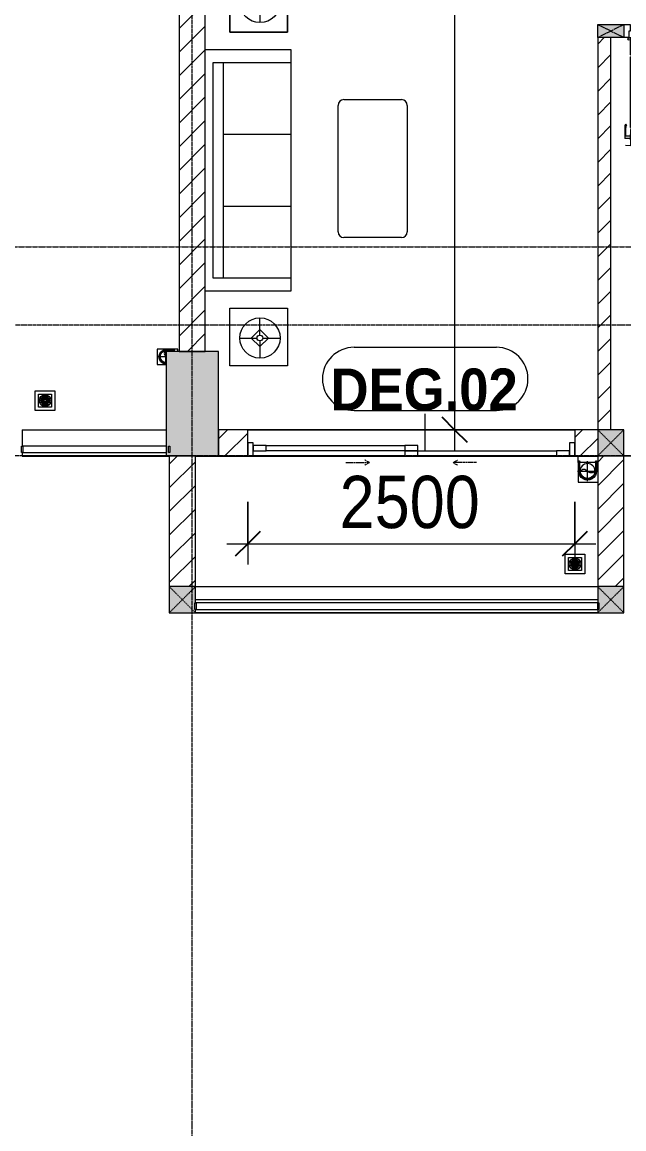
# Model space of a CAD drawing. Header units: millimetres. Extents: x 1591 to 239055, y -15958 to 83255.
# Drawn here: x 194532 to 199132, y 19388 to 27856 of the extents above; entities that cross this region are included whole.
import ezdxf

# ---------------------------------------------------------------- set-up
doc = ezdxf.new("R2010")
doc.units = ezdxf.units.MM
for name, pattern in [('Dash', [6, 3, -3]), ('Dash Dot 3_16_', [7.9375, 4.7625, -1.5875, 0, -1.5875]), ('Grid Line', [22.225, 12.7, -3.175, 3.175, -3.175]), ('IMPORT-CENTER _2_', [40.64, 25.4, -5.08, 5.08, -5.08])]:
    doc.linetypes.add(name, pattern=pattern)
for name, color, linetype, lineweight in [('0-1', 250, 'Continuous', 5), ('A-ANNO-DIMS', 211, 'Continuous', 9), ('A-ANNO-DIMS-160', 211, 'Continuous', 9), ('A-DETL-GENF-1', 9, 'Continuous', 9), ('A-DOOR', 31, 'Continuous', 9), ('A-DOOR-1', 254, 'Continuous', 9), ('A-DOOR-2', 9, 'Continuous', 9), ('A-DOOR-FRAM', 31, 'Continuous', 9), ('A-DOOR-HDLN', 31, 'Dash', 9), ('A-DOOR-IDEN', 31, 'Continuous', 9), ('A-FLOR-1', 7, 'Continuous', 9), ('A-FLOR-2', 9, 'Continuous', 9), ('A-FLOR-HRAL', 11, 'Continuous', 9), ('A-FLOR-HRAL-1', 254, 'Continuous', 9), ('A-FLOR-HRAL-2', 9, 'Continuous', 9), ('A-WALL', 113, 'Continuous', 9), ('A-WALL-1', 253, 'Continuous', 18), ('A-WALL-2', 9, 'Continuous', 9), ('A-WALL-3', 113, 'Continuous', 18), ('A-WALL-PATT-1', 10, 'Continuous', 9), ('A-WALL-PATT-2', 111, 'Continuous', 9), ('G-ANNO-SYMB-1', 111, 'Dash Dot 3_16_', 18), ('G-IMPT', 8, 'Continuous', 9), ('G-IMPT-2', 8, 'IMPORT-CENTER _2_', 9), ('I-FURN', 30, 'Continuous', 9), ('I-FURN-1', 254, 'Continuous', 9), ('M-EQPM', 50, 'Continuous', 9), ('S-COLS', 52, 'Continuous', 9), ('S-COLS-1', 52, 'Continuous', 5), ('S-COLS-2', 250, 'Continuous', 18), ('S-COLS-3', 254, 'Continuous', 9), ('S-COLS-4', 253, 'Continuous', 18), ('S-COLS-5', 52, 'Continuous', 18), ('S-COLS-HDLN', 52, 'Dash', 9), ('S-COLS-HDLN-1', 9, 'Dash', 9), ('S-GRID-1', 1, 'Grid Line', 9)]:
    doc.layers.add(name, color=color, linetype=linetype, lineweight=lineweight)
doc.styles.add('Arial_B_5', font='arialbd_0.ttf', dxfattribs={"width": 0.9, "height": 320})
doc.styles.add('UTM Avo', font='UTM Avo.ttf', dxfattribs={"width": 0.9, "height": 400})
doc.dimstyles.new('1_Dim_chi_tiet_2_5', dxfattribs={"dimscale": 304.8, "dimtxt": 399.720379, "dimasz": 0.629921, "dimexe": 0.524934, "dimexo": 0.0625, "dimgap": 0.052493, "dimtad": 1, "dimdec": 0, "dimrnd": 5, "dimzin": 0, "dimdsep": 46, "dimtxsty": 'UTM Avo', "dimblk1": 'OBLIQUE', "dimblk2": 'OBLIQUE', "dimsah": 1, "dimcen": 0.09, "dimdle": 0.524934, "dimazin": 0, "dimtfac": 1, "dimtdec": 4, "dimtix": 1, "dimtmove": 0, "dimatfit": 3, "dimfxl": 1.049869, "dimfxlon": 1, "dimtvp": 1, "dimtolj": 1, "dimtzin": 0, "dimarcsym": 2})
pattern_1 = [(45, (95879.7, 0), (-90.50967, 90.50967), [])]

# ---------------------------------------------------------------- blocks, each defined once
blk = doc.blocks.new('NCV_TKTC_KET CAU_rvt-1-TKCS_MB TẦNG 6-8')
at = {"layer": 'S-COLS-1'}
h = blk.add_hatch(color=256, dxfattribs=at)
h.paths.add_polyline_path([(100152.6, 24536.9), (100152.6, 25336.9), (99752.6, 25336.9), (99752.6, 24536.9), (99782.6, 24536.9)])
h.paths.add_polyline_path([(99772.6, 24561.9), (99772.6, 24611.9), (99782.6, 24611.9), (99782.6, 24561.9)])
at = {"layer": 'A-FLOR-1'}
for p, q in [((98652.5, 24535.3), (99777.6, 24535.3)), ((99977.6, 24535.2), (103052.6, 24535.2)), ((99977.5, 23336.9), (103052.6, 23336.9))]:
    blk.add_line(p, q, dxfattribs=at)
at = {"layer": 'S-COLS-2'}
for p, q in [((100152.6, 25336.9), (99752.6, 25336.9)), ((99752.6, 25336.9), (99752.6, 24536.9)), ((100152.6, 24536.9), (100152.6, 25336.9)), ((99752.6, 24536.9), (100152.6, 24536.9))]:
    blk.add_line(p, q, dxfattribs=at)
blk = doc.blocks.new('DOOR_CW_01 CANH MO-PANEL KINH - DIW_01-900x2200-CỬA GỖ VÂN LAMINATE-V26-TKCS_MB TẦNG 6-8')
at = {"layer": 'A-DETL-GENF-1'}
for p, q in [((-397, -182), (-397, -62)), ((-397, -62), (-357, -62)), ((-357, -62), (-357, -182)), ((-357, -182), (-397, -182)), ((-397, -196), (-391, -196)), ((-397, -738), (-397, -196)), ((-391, -196), (-391, -182)), ((-391, -182), (-363, -182)), ((-363, -182), (-363, -196)), ((-357, -196), (-363, -196)), ((-357, -196), (-357, -738)), ((-442, -737), (-442, -816.5)), ((-434, -799.5), (-434, -737)), ((-433.9, -711.2), (-427.3, -715.8)), ((-397, -738), (-391, -738)), ((-357, -752), (-397, -752)), ((-397, -752), (-397, -872)), ((-391, -752), (-391, -738)), ((-363, -752), (-391, -752)), ((-357, -738), (-363, -738)), ((-363, -738), (-363, -752)), ((-357, -872), (-357, -752)), ((-320.1, -711.2), (-326.7, -715.8)), ((-320, -799.5), (-320, -737)), ((-312, -737), (-312, -816.5)), ((-399, -820.5), (-438, -820.5)), ((-399, -803.5), (-430, -803.5)), ((-399, -792.2), (-399, -831.8)), ((-397, -792.2), (-399, -792.2)), ((-399, -831.8), (-397, -831.8)), ((-397, -792.2), (-397, -831.8)), ((-357, -792.2), (-357, -831.8)), ((-357, -792.2), (-355, -792.2)), ((-355, -831.8), (-357, -831.8)), ((-355, -792.2), (-355, -831.8)), ((-355, -803.5), (-324, -803.5)), ((-355, -820.5), (-316, -820.5)), ((-397, -872), (-357, -872))]:
    blk.add_line(p, q, dxfattribs=at)
blk.add_circle((-407, -60), 10, dxfattribs=at)
for centre, radius, start, end in [((-407, -60), 814, 268, 0), ((-397, -737), 45, 145, 180), ((-397, -737), 37, 145, 180), ((-357, -737), 37, 0, 35), ((-357, -737), 45, 360, 35), ((-438, -816.5), 4, 180, 270), ((-430, -799.5), 4, 180, 270), ((-324, -799.5), 4, 270, 0), ((-316, -816.5), 4, 270, 0)]:
    blk.add_arc(centre, radius, start, end, dxfattribs=at)
at = {"layer": 'A-DOOR-2'}
for p, q in [((-448.4, 50), (-400, 50)), ((-400, 50), (-400, 0)), ((400, 0), (400, 50)), ((400, 50), (450, 50)), ((450, 50), (450, -50)), ((-410, -50), (-448.4, -50)), ((-410, 0), (-410, -50)), ((-400, 0), (-410, 0)), ((-407, -50), (-382, -50)), ((410, 0), (400, 0)), ((410, -50), (410, 0)), ((450, -50), (410, -50))]:
    blk.add_line(p, q, dxfattribs=at)
blk = doc.blocks.new('LOBBY_SOFA_1 - LOBBY_SOFA_1-V28-TKCS_MB TẦNG 6-8')
at = {"layer": 'I-FURN'}
for p, q in [((-2128.3, 1548.5), (-1160.3, 1548.5)), ((-2172.3, 1064.5), (-2172.3, 1504.5)), ((-1116.3, 1504.5), (-1116.3, 1064.5)), ((-1160.3, 1020.5), (-2128.3, 1020.5)), ((-2688.2, 633.5), (-3128.2, 633.5)), ((-3128.2, 633.5), (-3128.2, 193.5)), ((-2688.2, 193.5), (-2688.2, 633.5)), ((-2556, 660), (-708, 660)), ((-2556, 4.9), (-2556, 660)), ((-2457, 66), (-2457, 660)), ((-1907, 143), (-1907, 660)), ((-1357, 143), (-1357, 660)), ((-807, 660), (-807, 66)), ((-708, 660), (-708, 4.9)), ((-575.9, 633.5), (-135.9, 633.5)), ((-575.9, 193.5), (-575.9, 633.5)), ((-135.9, 633.5), (-135.9, 193.5)), ((-2915.4, 445), (-2915.4, 577)), ((-348.6, 445), (-348.6, 577)), ((-2981.4, 423), (-2915.4, 489)), ((-2915.4, 489), (-2849.4, 423)), ((-348.6, 489), (-414.6, 423)), ((-282.6, 423), (-348.6, 489)), ((-2937.4, 423), (-3069.4, 423)), ((-2915.4, 357), (-2981.4, 423)), ((-2849.4, 423), (-2915.4, 357)), ((-2915.4, 269), (-2915.4, 401)), ((-2893.4, 423), (-2761.4, 423)), ((-370.6, 423), (-502.6, 423)), ((-414.6, 423), (-348.6, 357)), ((-348.6, 357), (-282.6, 423)), ((-348.6, 269), (-348.6, 401)), ((-326.6, 423), (-194.6, 423)), ((-3128.2, 193.5), (-2688.2, 193.5)), ((-135.9, 193.5), (-575.9, 193.5)), ((-807, 143), (-2457, 143)), ((-807, 66), (-2457, 66))]:
    blk.add_line(p, q, dxfattribs=at)
for centre, radius in [((-2915.4, 423), 154), ((-348.6, 423), 154), ((-2915.4, 423), 22), ((-348.6, 423), 22)]:
    blk.add_circle(centre, radius, dxfattribs=at)
for centre, start, end in [((-2128.3, 1504.5), 90, 180), ((-1160.3, 1504.5), 0, 90), ((-2128.3, 1064.5), 180, 270), ((-1160.3, 1064.5), 270, 0)]:
    blk.add_arc(centre, 44, start, end, dxfattribs=at)
at = {"layer": 'I-FURN-1'}
for p, q in [((-2128.3, 1548.5), (-1160.3, 1548.5)), ((-2172.3, 1064.5), (-2172.3, 1504.5)), ((-1116.3, 1504.5), (-1116.3, 1064.5)), ((-1160.3, 1020.5), (-2128.3, 1020.5)), ((-3128.2, 633.5), (-2688.2, 633.5)), ((-3128.2, 193.5), (-3128.2, 633.5)), ((-2688.2, 633.5), (-2688.2, 193.5)), ((-2556, 660), (-708, 660)), ((-2556, 4.9), (-2556, 660)), ((-708, 660), (-708, 4.9)), ((-575.9, 633.5), (-135.9, 633.5)), ((-575.9, 193.5), (-575.9, 633.5)), ((-135.9, 633.5), (-135.9, 193.5)), ((-2688.2, 193.5), (-3128.2, 193.5)), ((-135.9, 193.5), (-575.9, 193.5))]:
    blk.add_line(p, q, dxfattribs=at)
for centre, start, end in [((-2128.3, 1504.5), 90, 180), ((-1160.3, 1504.5), 0, 90), ((-2128.3, 1064.5), 180, 270), ((-1160.3, 1064.5), 270, 0)]:
    blk.add_arc(centre, 44, start, end, dxfattribs=at)
blk = doc.blocks.new('Railing - 50 x 10mm-901205-TKCS_MB TẦNG 6-8')
at = {"layer": 'A-FLOR-HRAL-2'}
for p, q in [((25, 5), (-25, 5)), ((-25, 5), (-25, -5)), ((25, -5), (25, 5)), ((-25, -5), (25, -5))]:
    blk.add_line(p, q, dxfattribs=at)
blk = doc.blocks.new('Railing - Railing-883259-TKCS_MB TẦNG 6-8')
at = {"layer": 'A-FLOR-HRAL-2'}
for p, q in [((76844.1, 15351.2), (75749.1, 15351.2)), ((75749.1, 15301.2), (76844.1, 15301.2))]:
    blk.add_line(p, q, dxfattribs=at)
at = {"extrusion": (0, 0, -1), "zscale": -1, "rotation": 90.00000000000072}
for p in [(-75744.1, 15326.2), (-76869.1, 15326.2)]:
    blk.add_blockref('Railing - 50 x 10mm-901205-TKCS_MB TẦNG 6-8', p, dxfattribs=at)
blk = doc.blocks.new('G1_SOF - BO TRU - 100x200-746114-TKCS_MB TẦNG 6-8')
at = {"layer": 'S-COLS'}
blk.add_hatch(color=256, dxfattribs=at).paths.add_polyline_path([(50, -100), (50, 100), (-50, 100), (-50, -100)])
at = {"layer": 'S-COLS-4'}
for p, q in [((-50, 100), (50, 100)), ((-50, -100), (-50, 100)), ((50, 100), (50, -100)), ((50, -100), (-50, -100))]:
    blk.add_line(p, q, dxfattribs=at)
at = {"layer": 'S-COLS-HDLN-1'}
for p, q in [((50, -100), (-50, 100)), ((-50, -100), (50, 100))]:
    blk.add_line(p, q, dxfattribs=at)
blk = doc.blocks.new('NCV_TKTC_TANG 6 - 8_rvt-2-TKCS_MB TẦNG 6-8')
at = {"layer": 'A-WALL-PATT-1'}
h = blk.add_hatch(dxfattribs=at)
h.set_pattern_fill('FP_1', color=256, style=0, pattern_type=2)
h.set_pattern_definition([(45, (0, 0), (-90.50967, 90.50967), [])])
h.paths.add_polyline_path([(103152.6, 24736.9), (103152.6, 27736.9), (103052.6, 27736.9), (103052.6, 24736.9)])
at = {"layer": 'A-FLOR-2'}
for p, q in [((100377.6, 24736.9), (102877.6, 24736.9)), ((102877.6, 24736.9), (100377.6, 24736.9)), ((100417.6, 24536.9), (101577.6, 24536.9)), ((99977.6, 23536.9), (103052.6, 23536.9))]:
    blk.add_line(p, q, dxfattribs=at)
at = {"layer": 'A-WALL-1'}
for p, q in [((103052.6, 27736.9), (103052.6, 24736.9)), ((103152.6, 24736.9), (103152.6, 27736.9))]:
    blk.add_line(p, q, dxfattribs=at)
at = {"layer": 'A-WALL-2'}
for p, q in [((98652.9, 24736.9), (99752.6, 24736.9)), ((98652.9, 24736.9), (98652.9, 24611.9)), ((98652.9, 24561.9), (98652.9, 24536.9)), ((99752.6, 24536.9), (98652.9, 24536.9))]:
    blk.add_line(p, q, dxfattribs=at)
at = {"layer": 'A-DOOR-1'}
blk.add_blockref('DOOR_CW_01 CANH MO-PANEL KINH - DIW_01-900x2200-CỬA GỖ VÂN LAMINATE-V26-TKCS_MB TẦNG 6-8', (103700.9, 27786.9), dxfattribs=at)
at = {"layer": 'A-FLOR-HRAL-1'}
blk.add_blockref('Railing - Railing-883259-TKCS_MB TẦNG 6-8', (22908.5, 9260.7), dxfattribs=at)
at = {"layer": 'I-FURN-1', "rotation": 269.9999999999993}
blk.add_blockref('LOBBY_SOFA_1 - LOBBY_SOFA_1-V28-TKCS_MB TẦNG 6-8', (100047.7, 25090.4), dxfattribs=at)
at = {"layer": 'S-COLS-3', "rotation": 90.00000000000037}
blk.add_blockref('G1_SOF - BO TRU - 100x200-746114-TKCS_MB TẦNG 6-8', (103152.6, 27786.9), dxfattribs=at)
blk = doc.blocks.new('G1_SOF - BO TRU - 200x200-V5-TKCS_MB TẦNG 6-8')
at = {"layer": 'S-COLS'}
blk.add_hatch(color=256, dxfattribs=at).paths.add_polyline_path([(95, -100), (100, -100), (100, -74.6), (95, -74.6), (95, -24.6), (100, -24.6), (100, 100), (-100, 100), (-100, -100)])
at = {"layer": 'S-COLS-5'}
for p, q in [((100, 100), (-100, 100)), ((-100, 100), (-100, -100)), ((100, -24.6), (100, 100)), ((100, -100), (100, -74.6)), ((-100, -100), (100, -100))]:
    blk.add_line(p, q, dxfattribs=at)
at = {"layer": 'S-COLS-HDLN'}
for p, q in [((100, 100), (-100, -100)), ((-100, 100), (100, -100))]:
    blk.add_line(p, q, dxfattribs=at)
blk = doc.blocks.new('G1_SOF - BO TRU - 200x200-V3-TKCS_MB TẦNG 6-8')
at = {"layer": 'S-COLS'}
blk.add_hatch(color=256, dxfattribs=at).paths.add_polyline_path([(-90.1, -100), (100, -100), (100, 100), (-100, 100), (-100, -24.6), (-90.1, -24.6), (-90.1, -74.6), (-100, -74.6), (-100, -100)])
at = {"layer": 'S-COLS-5'}
for p, q in [((100, 100), (-100, 100)), ((-100, 100), (-100, -24.6)), ((100, -100), (100, 100)), ((-100, -74.6), (-100, -100)), ((-100, -100), (100, -100))]:
    blk.add_line(p, q, dxfattribs=at)
at = {"layer": 'S-COLS-HDLN'}
for p, q in [((100, 100), (-100, -100)), ((-100, 100), (100, -100))]:
    blk.add_line(p, q, dxfattribs=at)
blk = doc.blocks.new('G1_SOF - BO TRU - 200x200-3056268-TKCS_MB TẦNG 6-8')
at = {"layer": 'S-COLS'}
blk.add_hatch(color=256, dxfattribs=at).paths.add_polyline_path([(100, -100), (100, 100), (-100, 100), (-100, -100)])
at = {"layer": 'S-COLS-5'}
for p, q in [((100, 100), (-100, 100)), ((-100, 100), (-100, -100)), ((100, -100), (100, 100)), ((-100, -100), (100, -100))]:
    blk.add_line(p, q, dxfattribs=at)
at = {"layer": 'S-COLS-HDLN'}
for p, q in [((100, 100), (-100, -100)), ((-100, 100), (100, -100))]:
    blk.add_line(p, q, dxfattribs=at)
blk = doc.blocks.new('TKTC_XREF_251221_MB TANG 2-7 - TKTC_XREF_260130_MB TANG 2-5_dwg_THU NUOC - THU NUOC-444531-TKCS_MB TẦNG 1-4746810-TKCS_MB TẦNG 6-8')
at = {"layer": 'G-IMPT'}
for p, q in [((-23.3, 10.8), (40.9, 10.8)), ((40.9, 4.8), (-23.3, 4.8)), ((-11, 23.3), (28.5, 23.3)), ((28.5, 17.3), (-11, 17.3)), ((-1.1, 35.6), (18.5, 35.6)), ((18.5, 29.6), (-1.1, 29.6)), ((-23.3, -13.6), (40.9, -13.6)), ((40.9, -19.6), (-23.3, -19.6)), ((-11, -26.1), (28.5, -26.1)), ((28.5, -32.1), (-11, -32.1)), ((-1.1, -38.5), (18.5, -38.5)), ((18.5, -44.5), (-1.1, -44.5))]:
    blk.add_line(p, q, dxfattribs=at)
at = {"layer": 'G-IMPT', "flags": 128}
for points in [[(83.7, -79.4), (83.7, 70.6), (-66.3, 70.6), (-66.3, -79.4)], [(58.7, -54.4), (58.7, 45.6), (-41.3, 45.6), (-41.3, -54.4)]]:
    blk.add_lwpolyline(points, close=True, dxfattribs=at)
for points in [[(-23.3, -1.2), (0.7, -1.2), (0.7, -7.2), (-23.3, -7.2)], [(40.9, -7.2), (16.7, -7.2), (16.7, -1.2), (40.9, -1.2)]]:
    blk.add_lwpolyline(points, dxfattribs=at)
at = {"layer": 'G-IMPT'}
for centre, radius, start, end in [((8.7, -4.4), 45, 360, 180), ((8.7, -4.4), 45, 360, 180), ((-23.3, 7.8), 3, 90, 270), ((-11, 20.3), 3, 90, 270), ((-1.1, 32.6), 3, 90, 270), ((18.5, 32.6), 3, 270, 90), ((28.5, 20.3), 3, 270, 90), ((40.9, 7.8), 3, 270, 90), ((8.7, -4.4), 45, 180, 360), ((8.7, -4.4), 45, 180, 360), ((-23.3, -4.2), 3, 90, 270), ((-23.3, -16.6), 3, 90, 270), ((-11, -29.1), 3, 90, 270), ((-1.1, -41.5), 3, 90, 270), ((18.5, -41.5), 3, 270, 90), ((28.5, -29.1), 3, 270, 90), ((40.9, -4.2), 3, 270, 90), ((40.9, -16.6), 3, 270, 90)]:
    blk.add_arc(centre, radius, start, end, dxfattribs=at)
blk = doc.blocks.new('TKTC_XREF_251221_MB TANG 2-7 - TKTC_XREF_260130_MB TANG 2-5_dwg_$cc-V155-TKCS_MB TẦNG 6-8')
at = {"layer": 'G-IMPT-2'}
for p, q in [((-0.673, 0), (0.019, 0)), ((0, -0.673), (0, 0.673))]:
    blk.add_line(p, q, dxfattribs=at)
at = {"layer": 'M-EQPM'}
for centre, radius, start, end in [((0, 0), 0.5, 89.19698, 270.21201), ((0, 0), 0.5, 90, 270), ((0.188, 0.25), 0.313, 126.8699, 233.1301), ((-0.188, -0.25), 0.313, 45.26942, 53.1301), ((0, 0), 0.5, 67.0247, 84.76621), ((-0.188, -0.25), 0.312, 306.8699, 313.75719)]:
    blk.add_arc(centre, radius, start, end, dxfattribs=at)
blk = doc.blocks.new('TKTC_XREF_251221_MB TANG 2-7 - TKTC_XREF_260130_MB TANG 2-5_dwg_CUM U_DN100-V156-TKCS_MB TẦNG 6-8')
at = {"layer": 'G-IMPT'}
blk.add_hatch(color=256, dxfattribs=at).paths.add_polyline_path([(0, -61), (0, -57), (15, -55), (28, -49), (40, -40), (49, -28), (55, -15), (57, 0), (55, 15), (49, 28), (40, 40), (28, 49), (15, 55), (0, 57), (0, 61), (16, 59), (30, 53), (43, 43), (53, 30), (59, 16), (61, 0), (59, -16), (53, -30), (43, -43), (30, -53), (16, -59)])
for p, q in [((-79, 67), (-79, 63)), ((-77, 67), (-77, 63)), ((-75, 67), (-75, 63)), ((-73, 69), (-73, 61)), ((-67, 68), (-72, 68)), ((-67, 62), (-72, 62)), ((-65, 69), (0, 69)), ((0, -61), (0, -57))]:
    blk.add_line(p, q, dxfattribs=at)
at = {"layer": 'G-IMPT', "flags": 128}
for points in [[(-73, 68), (-78, 68), (-78, 62), (-73, 62)], [(-72, 59), (-67, 59), (-67, 71), (-72, 71)], [(-67, 71), (-67, 73), (-65, 73), (-65, 57), (-67, 57), (-67, 59)], [(-65, 61), (0, 61), (0, 57)]]:
    blk.add_lwpolyline(points, dxfattribs=at)
at = {"layer": 'G-IMPT'}
for centre, radius, start, end in [((-78, 67), 0.96, 90, 180), ((-78, 63), 0.96, 180, 270), ((-71, 69), 1.56, 112.6199, 247.3801), ((-68, 65), 4.8, 143.1301, 216.8699), ((-71, 61), 1.56, 112.6199, 247.3801), ((0, 0), 69, 270, 90), ((0, 0), 61, 270, 90), ((0, 0), 57, 270, 90)]:
    blk.add_arc(centre, radius, start, end, dxfattribs=at)
blk = doc.blocks.new('TKTC_XREF_251221_MB TANG 2-7 - TKTC_XREF_260130_MB TANG 2-5_dwg_$cc-4746805-TKCS_MB TẦNG 6-8')
at = {"layer": 'G-IMPT-2'}
for p, q in [((-0.673, 0), (0.673, 0)), ((0, -0.673), (0, 0.673))]:
    blk.add_line(p, q, dxfattribs=at)
at = {"layer": 'M-EQPM'}
blk.add_circle((0, 0), 0.5, dxfattribs=at)
for centre, radius, start, end in [((0, 0), 0.5, 90, 270), ((0.188, 0.25), 0.313, 126.8699, 233.1301), ((-0.188, -0.25), 0.313, 306.8699, 53.1301)]:
    blk.add_arc(centre, radius, start, end, dxfattribs=at)
blk = doc.blocks.new('TKTC_XREF_251221_MB TANG 2-7 - TKTC_XREF_260130_MB TANG 2-5_dwg_CUM U_DN100-4746799-TKCS_MB TẦNG 6-8')
at = {"layer": 'G-IMPT'}
blk.add_hatch(color=256, dxfattribs=at).paths.add_polyline_path([(0, 61), (15.8, 58.9), (30.5, 52.8), (43.1, 43.1), (52.8, 30.5), (58.9, 15.8), (61, 0), (58.9, -15.8), (52.8, -30.5), (43.1, -43.1), (30.5, -52.8), (15.8, -58.9), (0, -61), (0, -57), (14.8, -55.1), (28.5, -49.4), (40.3, -40.3), (49.4, -28.5), (55.1, -14.8), (57, 0), (55.1, 14.8), (49.4, 28.5), (40.3, 40.3), (28.5, 49.4), (14.8, 55.1), (0, 57)])
for p, q in [((-79.1, 66.6), (-79.1, 63.4)), ((-76.6, 66.6), (-76.6, 63.4)), ((-74.6, 66.6), (-74.6, 63.4)), ((-72.7, 69.3), (-72.7, 60.7)), ((-66.9, 67.9), (-71.7, 67.9)), ((-66.9, 62.1), (-71.7, 62.1)), ((-65, 69), (0, 69)), ((-79.1, -63.4), (-79.1, -66.6)), ((-76.6, -63.4), (-76.6, -66.6)), ((-74.6, -63.4), (-74.6, -66.6)), ((-72.7, -60.7), (-72.7, -69.3)), ((-66.9, -62.1), (-71.7, -62.1)), ((-66.9, -67.9), (-71.7, -67.9)), ((-65, -69), (0, -69))]:
    blk.add_line(p, q, dxfattribs=at)
at = {"layer": 'G-IMPT', "flags": 128}
for points in [[(-72.7, 67.6), (-78.1, 67.6), (-78.1, 62.4), (-72.7, 62.4)], [(-71.7, 59.2), (-66.9, 59.2), (-66.9, 70.8), (-71.7, 70.8)], [(-66.9, 70.8), (-66.9, 72.7), (-65, 72.7), (-65, 57.3), (-66.9, 57.3), (-66.9, 59.2)], [(-65, 61), (0, 61), (0, 57)], [(-72.7, -62.4), (-78.1, -62.4), (-78.1, -67.6), (-72.7, -67.6)], [(-71.7, -70.8), (-66.9, -70.8), (-66.9, -59.2), (-71.7, -59.2)], [(-66.9, -59.2), (-66.9, -57.3), (-65, -57.3), (-65, -72.7), (-66.9, -72.7), (-66.9, -70.8)], [(-65, -61), (0, -61), (0, -57)]]:
    blk.add_lwpolyline(points, dxfattribs=at)
at = {"layer": 'G-IMPT'}
for centre, radius, start, end in [((-78.1, 66.6), 0.96, 90, 180), ((-78.1, 63.4), 0.96, 180, 270), ((-71.1, 69.3), 1.56, 112.61986, 247.38014), ((-67.9, 65), 4.8, 143.1301, 216.8699), ((-71.1, 60.7), 1.56, 112.61986, 247.38014), ((0, 0), 69, 270, 90), ((0, 0), 61, 270, 90), ((0, 0), 57, 270, 90), ((-78.1, -63.4), 0.96, 90, 180), ((-78.1, -66.6), 0.96, 180, 270), ((-71.1, -60.7), 1.56, 112.61986, 247.38014), ((-67.9, -65), 4.8, 143.1301, 216.8699), ((-71.1, -69.3), 1.56, 112.61986, 247.38014)]:
    blk.add_arc(centre, radius, start, end, dxfattribs=at)
blk = doc.blocks.new('TKTC_XREF_251221_MB TANG 2-7 - TKTC_XREF_251221_MB TANG 2-7-2039446-TKCS_MB TẦNG 6-8')
at = {"layer": 'M-EQPM'}
for p, q in [((66151.1, 8117.6), (66031.2, 8117.6)), ((66031.2, 8117.6), (66031.2, 7998.2)), ((66151.1, 8100), (66151.1, 8117.6)), ((66191.1, 8115.8), (66151.2, 8115.8)), ((66151.2, 8115.8), (66151.2, 8100)), ((66191.1, 8100), (66191.1, 8115.8)), ((66031.2, 7998.2), (66100, 7998.2)), ((69250.3, 7249.2), (69250.6, 7299)), ((69250.6, 7299), (69400, 7299)), ((69400, 7249.2), (69250.3, 7249.2)), ((69400, 7249.1), (69250.6, 7249.1)), ((69250.6, 7249.1), (69250.6, 7099.5)), ((69250.6, 7099.5), (69400, 7099.5))]:
    blk.add_line(p, q, dxfattribs=at)
at = {"xscale": 90.00000000005114, "yscale": 90.00000000005114, "zscale": 90.00000000005114, "rotation": 0.304717521727566}
blk.add_blockref('TKTC_XREF_251221_MB TANG 2-7 - TKTC_XREF_260130_MB TANG 2-5_dwg_$cc-V155-TKCS_MB TẦNG 6-8', (66098.3, 8060.1), dxfattribs=at)
at = {"extrusion": (0, 0, -1)}
for name, p, xscale, yscale, zscale, rotation in [('TKTC_XREF_251221_MB TANG 2-7 - TKTC_XREF_260130_MB TANG 2-5_dwg_CUM U_DN100-V156-TKCS_MB TẦNG 6-8', (-66099.9, 8058.3), 0.789473684210524, 0.789473684210524, -0.7894736842105241, 0.06930925665188988), ('TKTC_XREF_251221_MB TANG 2-7 - TKTC_XREF_260130_MB TANG 2-5_dwg_$cc-4746805-TKCS_MB TẦNG 6-8', (-69322.1, 7184.2), 113.7150000000073, 113.7150000000073, -113.7150000000073, 89.99900866374671), ('TKTC_XREF_251221_MB TANG 2-7 - TKTC_XREF_260130_MB TANG 2-5_dwg_CUM U_DN100-4746799-TKCS_MB TẦNG 6-8', (-69323, 7184.2), 0.9975000000000007, 0.9975000000000007, -0.9975000000000008, 270.0009913382951)]:
    blk.add_blockref(name, p, dxfattribs=dict(at, xscale=xscale, yscale=yscale, zscale=zscale, rotation=rotation))
at = {"extrusion": (0, 0, -1), "zscale": -1}
for p in [(-65184.2, 7727.7), (-69235.7, 6477.7)]:
    blk.add_blockref('TKTC_XREF_251221_MB TANG 2-7 - TKTC_XREF_260130_MB TANG 2-5_dwg_THU NUOC - THU NUOC-444531-TKCS_MB TẦNG 1-4746810-TKCS_MB TẦNG 6-8', p, dxfattribs=at)
blk = doc.blocks.new('DEG_02-DEG_03 - DEG_02-2500x2400mm-CỬA ĐI 02 CÁNH TRƯỢT-625766-TKCS_MB TẦNG 6-8')
at = {"layer": 'A-DOOR'}
for p, q in [((-1110, 100), (-1210, 100)), ((-1210, 100), (-1210, 60)), ((-1110, 60), (-1110, 100)), ((-1110, 100), (-50, 100)), ((50, 100), (-50, 100)), ((-50, 100), (-50, 60)), ((50, 60), (50, 100)), ((-1210, 60), (-1110, 60)), ((-50, 60), (-1110, 60)), ((50, 60), (-50, 60)), ((-50, 60), (-50, 20)), ((-50, 60), (50, 60)), ((-50, 20), (50, 20)), ((50, 20), (50, 60)), ((50, 60), (1110, 60)), ((1110, 20), (50, 20)), ((1210, 60), (1110, 60)), ((1110, 60), (1110, 20)), ((1110, 20), (1210, 20)), ((1210, 20), (1210, 60))]:
    blk.add_line(p, q, dxfattribs=at)
at = {"layer": 'A-DOOR-FRAM'}
for p, q in [((-1210, 100), (-1250, 100)), ((-1250, 100), (-1250, 0)), ((-1210, 0), (-1210, 100)), ((1250, 100), (1210, 100)), ((1210, 100), (1210, 0)), ((1250, 0), (1250, 100)), ((-1250, 0), (-1210, 0)), ((1210, 0), (1250, 0))]:
    blk.add_line(p, q, dxfattribs=at)
at = {"layer": 'A-DOOR-HDLN'}
for p, q in [((-320.4, 151.1), (-355, 171.1)), ((320.4, 151.1), (355, 171.1)), ((-500.4, 151.1), (-320.4, 151.1)), ((-320.4, 151.1), (-355, 131.1)), ((320.4, 151.1), (355, 131.1)), ((500.4, 151.1), (320.4, 151.1))]:
    blk.add_line(p, q, dxfattribs=at)
blk = doc.blocks.new('Railing - 50 x 10mm-1251311-TKCS_MB TẦNG 6-8')
at = {"layer": 'A-FLOR-HRAL'}
for p, q in [((25, 5), (-25, 5)), ((-25, 5), (-25, -5)), ((25, -5), (25, 5)), ((-25, -5), (25, -5))]:
    blk.add_line(p, q, dxfattribs=at)
blk = doc.blocks.new('Railing - Railing-4561705-TKCS_MB TẦNG 6-8')
at = {"layer": 'A-FLOR-HRAL'}
for p, q in [((103052.5, 23412.4), (99982.6, 23412.4)), ((99982.6, 23362.4), (103052.5, 23362.4))]:
    blk.add_line(p, q, dxfattribs=at)
at = {"extrusion": (0, 0, -1), "zscale": -1, "rotation": 90}
for p in [(-99977.6, 23387.4), (-103057.5, 23387.4)]:
    blk.add_blockref('Railing - 50 x 10mm-1251311-TKCS_MB TẦNG 6-8', p, dxfattribs=at)
blk = doc.blocks.new('DIMBLOCK126-TKCS_MB TẦNG 6-8')
at = {"layer": 'A-ANNO-DIMS-160'}
for p, q in [((197838.8, 33496.9), (197838.8, 24576.9)), ((198158.8, 33336.9), (197678.8, 33336.9)), ((197838.8, 33336.9), (198158.8, 33336.9)), ((198158.8, 24736.9), (197678.8, 24736.9)), ((197838.8, 24736.9), (198158.8, 24736.9))]:
    blk.add_line(p, q, dxfattribs=at)
at = {"layer": 'A-ANNO-DIMS-160', "lineweight": 25}
for p, q in [((197838.8, 33336.9), (197742.8, 33432.9)), ((197838.8, 33336.9), (197934.8, 33240.9)), ((197838.8, 24736.9), (197742.8, 24832.9)), ((197838.8, 24736.9), (197934.8, 24640.9))]:
    blk.add_line(p, q, dxfattribs=at)
at = {"layer": 'A-ANNO-DIMS-160', "color": 0, "insert": (197319.2, 28489.2), "char_height": 400, "width": 1314.636, "attachment_point": 1, "rotation": 90, "line_spacing_factor": 1.110334, "style": 'UTM Avo'}
blk.add_mtext('8600', dxfattribs=at)
blk = doc.blocks.new('_Oblique')
at = {"color": 0, "linetype": 'ByBlock', "lineweight": -2}
blk.add_line((-0.5, -0.5), (0.5, 0.5), dxfattribs=at)
blk = doc.blocks.new('DIMBLOCK175-TKCS_MB TẦNG 6-8')
at = {"layer": 'A-ANNO-DIMS-160'}
for p, q in [((196257.3, 24185), (196257.3, 23705)), ((196257.3, 23865), (196257.3, 24185)), ((198757.3, 24185), (198757.3, 23705)), ((198757.3, 23865), (198757.3, 24185)), ((196097.3, 23865), (198917.3, 23865))]:
    blk.add_line(p, q, dxfattribs=at)
at = {"layer": 'A-ANNO-DIMS-160', "lineweight": 25}
for p, q in [((196257.3, 23865), (196353.3, 23961)), ((198757.3, 23865), (198853.3, 23961)), ((196257.3, 23865), (196161.3, 23769)), ((198757.3, 23865), (198661.3, 23769))]:
    blk.add_line(p, q, dxfattribs=at)
at = {"layer": 'A-ANNO-DIMS-160', "color": 0, "insert": (196959.5, 24384.6), "char_height": 400, "width": 1314.636, "attachment_point": 1, "line_spacing_factor": 1.110334, "style": 'UTM Avo'}
blk.add_mtext('2500', dxfattribs=at)
blk = doc.blocks.new('STN_Door Tag - STN_Door Tag-1788670-TKCS_MB TẦNG 6-8')
at = {"layer": 'A-DOOR-IDEN'}
for p, q in [((-3.37, 1.495), (3.431, 1.495)), ((-3.37, -1.524), (3.431, -1.524))]:
    blk.add_line(p, q, dxfattribs=at)
for centre, start, end in [((-3.37, -0.015), 90, 270), ((3.431, -0.015), 270, 90)]:
    blk.add_arc(centre, 1.509, start, end, dxfattribs=at)

msp = doc.modelspace()

# ---------------------------------------------------------------- hatches: boundary and pattern name
at = {"layer": 'A-WALL-PATT-2'}
h = msp.add_hatch(dxfattribs=at)
h.set_pattern_fill('FP_1', color=256, style=0, pattern_type=2)
h.set_pattern_definition(pattern_1)
h.paths.add_polyline_path([(195732.3, 25336.9), (195932.3, 25336.9), (195932.3, 28836.9), (195732.3, 28836.9), (195732.3, 25736.7)])
h.paths.add_polyline_path([(195732.3, 29036.9), (195932.3, 29036.9), (195932.3, 32536.9), (195732.3, 32536.9), (195732.3, 29969.4)])
h = msp.add_hatch(dxfattribs=at)
h.set_pattern_fill('FP_1', color=256, style=0, pattern_type=2)
h.set_pattern_definition(pattern_1)
h.paths.add_polyline_path([(198932.3, 24536.9), (198932.3, 24736.9), (198757.3, 24736.9), (198757.3, 24536.9)])
h.paths.add_polyline_path([(196032.3, 24536.9), (196257.3, 24536.9), (196257.3, 24736.9), (196032.3, 24736.9), (196032.3, 24678.5)])
h = msp.add_hatch(dxfattribs=at)
h.set_pattern_fill('FP_1', color=256, style=0, pattern_type=2)
h.set_pattern_definition(pattern_1)
h.paths.add_polyline_path([(195857.2, 23337.4), (195857.3, 23337.4), (195857.2, 23362.4)])
h.paths.add_polyline_path([(195857.2, 23412.4), (195857.3, 23412.4), (195857.3, 24537.4), (195657.3, 24537.4), (195657.3, 23536.9), (195857.2, 23536.9)])
h = msp.add_hatch(dxfattribs=at)
h.set_pattern_fill('FP_1', color=256, style=0, pattern_type=2)
h.set_pattern_definition(pattern_1)
h.paths.add_polyline_path([(199132.3, 23536.9), (199132.3, 24536.9), (198932.3, 24536.9), (198932.3, 23536.9)])

# ---------------------------------------------------------------- linework, layer by layer
at = {"layer": 'A-DOOR-IDEN'}
msp.add_line((197613.6, 24578.4), (197613.9, 24858.4), dxfattribs=at)
at = {"layer": 'A-WALL'}
for p, q in [((196257.3, 24736.9), (198757.3, 24736.9)), ((197457.3, 24536.9), (196297.3, 24536.9)), ((195857.3, 23437.4), (198932.3, 23437.4)), ((198932.3, 23337.4), (195857.3, 23337.4))]:
    msp.add_line(p, q, dxfattribs=at)
at = {"layer": 'A-WALL-3'}
for p, q in [((195732.3, 28836.9), (195732.3, 25336.9)), ((195932.3, 25336.9), (195932.3, 28836.9)), ((195732.3, 25336.9), (195932.3, 25336.9)), ((196257.3, 24736.9), (196032.3, 24736.9)), ((196032.3, 24736.9), (196032.3, 24536.9)), ((196257.3, 24536.9), (196257.3, 24736.9)), ((198932.3, 24736.9), (198757.3, 24736.9)), ((198757.3, 24736.9), (198757.3, 24536.9)), ((195857.3, 24537.4), (195657.3, 24537.4)), ((195657.3, 24537.4), (195657.3, 23536.9)), ((195857.3, 23412.4), (195857.3, 24537.4)), ((196032.3, 24536.9), (196257.3, 24536.9)), ((198757.3, 24536.9), (198932.3, 24536.9)), ((198932.3, 24536.9), (198932.3, 23536.9)), ((199132.3, 24536.9), (200132.3, 24536.9)), ((199132.3, 23536.9), (199132.3, 24536.9)), ((195857.3, 23337.4), (195857.3, 23362.4))]:
    msp.add_line(p, q, dxfattribs=at)
at = {"layer": 'G-ANNO-SYMB-1'}
msp.add_line((124639, 26135.3), (229692.1, 26135.3), dxfattribs=at)
at = {"layer": 'S-GRID-1'}
for p, q in [((195832.3, 19149.4), (195832.3, 77012.5)), ((221768.6, 25536.9), (132338.5, 25536.9)), ((223800.6, 24536.9), (130306.5, 24536.9))]:
    msp.add_line(p, q, dxfattribs=at)

# ---------------------------------------------------------------- block references
at = {"layer": '0-1'}
for name in ['NCV_TKTC_KET CAU_rvt-1-TKCS_MB TẦNG 6-8', 'NCV_TKTC_TANG 6 - 8_rvt-2-TKCS_MB TẦNG 6-8']:
    msp.add_blockref(name, (95879.7, 0), dxfattribs=at)
at = {"layer": 'A-DOOR', "rotation": 180}
msp.add_blockref('DEG_02-DEG_03 - DEG_02-2500x2400mm-CỬA ĐI 02 CÁNH TRƯỢT-625766-TKCS_MB TẦNG 6-8', (197507.3, 24636.9), dxfattribs=at)
at = {"layer": 'A-DOOR-IDEN', "xscale": 159.9999999999999, "yscale": 159.9999999999999, "zscale": 159.9999999999999}
msp.add_blockref('STN_Door Tag - STN_Door Tag-1788670-TKCS_MB TẦNG 6-8', (197609, 25128.7), dxfattribs=at)
at = {"layer": 'A-FLOR-HRAL'}
msp.add_blockref('Railing - Railing-4561705-TKCS_MB TẦNG 6-8', (95879.7, 0), dxfattribs=at)
at = {"layer": 'M-EQPM'}
msp.add_blockref('TKTC_XREF_251221_MB TANG 2-7 - TKTC_XREF_251221_MB TANG 2-7-2039446-TKCS_MB TẦNG 6-8', (129532.3, 17236.9), dxfattribs=at)
at = {"layer": 'S-COLS'}
for name, p in [('G1_SOF - BO TRU - 200x200-3056268-TKCS_MB TẦNG 6-8', (199032.3, 24636.9)), ('G1_SOF - BO TRU - 200x200-V5-TKCS_MB TẦNG 6-8', (195757.2, 23436.9)), ('G1_SOF - BO TRU - 200x200-V3-TKCS_MB TẦNG 6-8', (199032.3, 23436.9))]:
    msp.add_blockref(name, p, dxfattribs=at)

# ---------------------------------------------------------------- texts
at = {"layer": 'A-DOOR-IDEN', "insert": (197605.7, 25043.3), "char_height": 320, "width": 1467.36, "attachment_point": 5, "line_spacing_factor": 0.936439, "style": 'Arial_B_5'}
msp.add_mtext('\\pt7.2,14.4,21.6,28.8,36,43.2,50.4,57.6,64.8,72,79.2,86.4,93.6,100.8,108,115.2,122.4,129.6,136.8,144,151.2,158.4,165.6,172.8,180,187.2,194.4,201.6,208.8,216,223.2,230.4;DEG.02', dxfattribs=at)

# ---------------------------------------------------------------- dimensions: what is measured, and where the dimension line sits
at = {"layer": 'A-ANNO-DIMS'}
dim = msp.add_linear_dim(base=(197838.8, 24736.9), p1=(198158.8, 33336.9), p2=(198158.8, 24736.9), angle=90, dimstyle='1_Dim_chi_tiet_2_5', override={"dimpost": '<>', "dimfxl": 8600}, dxfattribs=at)
dim.commit()
dim.dimension.update_dxf_attribs({"geometry": 'DIMBLOCK126-TKCS_MB TẦNG 6-8', "text_midpoint": (197615.8, 29036.9)})
dim = msp.add_linear_dim(base=(198757.3, 23865), p1=(196257.3, 24185), p2=(198757.3, 24185), dimstyle='1_Dim_chi_tiet_2_5', override={"dimpost": '<>', "dimfxl": 2500}, dxfattribs=at)
dim.commit()
dim.dimension.update_dxf_attribs({"geometry": 'DIMBLOCK175-TKCS_MB TẦNG 6-8', "text_midpoint": (197507.3, 24088)})

doc.saveas('drawing.dxf')
